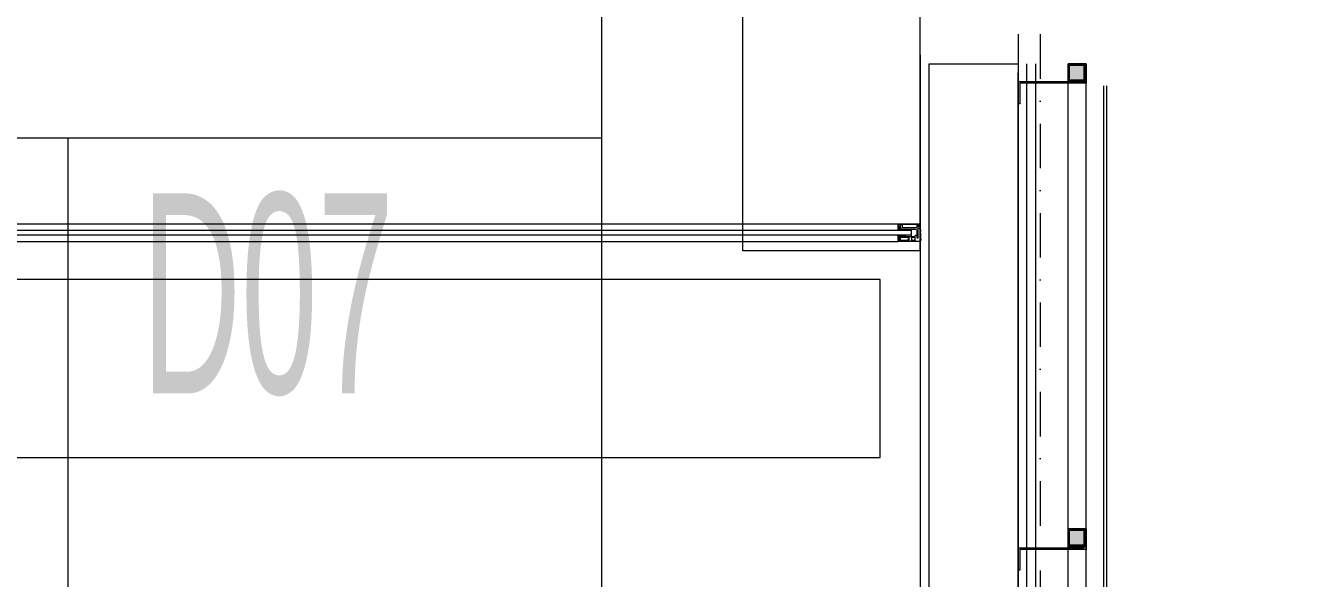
# Model space of a CAD drawing. Extents: x -9058 to 11890, y 0 to 8106.
# Drawn here: x 9631.8 to 9918.4, y 2660.1 to 2784.5 of the extents above; entities that cross this region are included whole.
import ezdxf
from ezdxf.enums import TextEntityAlignment as Align

# ---------------------------------------------------------------- set-up
doc = ezdxf.new("R2010")
doc.units = 0
doc.header["$LTSCALE"] = 10
doc.header["$MEASUREMENT"] = 0
doc.linetypes.add('DASHDOT', pattern=[1, 0.5, -0.25, 0, -0.25])
doc.layers.get('0').update_dxf_attribs({"color": 9, "lineweight": 9})
for name, color, linetype, lineweight in [('00', 9, 'Continuous', 9), ('05', 9, 'Continuous', 9), ('06D', 9, 'Continuous', 9), ('10', 9, 'Continuous', 9), ('14', 9, 'Continuous', 9), ('15', 9, 'Continuous', 9), ('21_mahal200', 9, 'Continuous', 9), ('21_mahal200 @ 20', 9, 'Continuous', 9), ('24', 9, 'DASHDOT', 9), ('33', 9, 'BATTING', 9)]:
    doc.layers.add(name, color=color, linetype=linetype, lineweight=lineweight)
doc.styles.add('Arial', font='arial.ttf', dxfattribs={"height": 2.5})
doc.styles.add('MuuM_TEXT-STANDART', font='ARIALN.TTF')
doc.linetypes.add('BATTING', pattern='A,0.0001,-0.1,[134,ltypeshp.shx,S=0.1,R=0,X=-0.1,Y=0],-0.2,[134,ltypeshp.shx,S=0.1,R=180,X=0.1,Y=0],-0.1', length=0.4001)
pattern_1 = [(225, (-4013.78252, -7279.21108), (-0.0883883476, 0.0883883476), []), (135, (-4013.78252, -7279.21108), (0.0883883476, 0.0883883476), [])]

# ---------------------------------------------------------------- blocks, each defined once
blk = doc.blocks.new('p-mek')
at = {"color": 6}
blk.add_lwpolyline([(210.29, -281.08, -0.000027), (210.29, -1029.08, 0.400031)], format="xyb", dxfattribs=at)
blk = doc.blocks.new('0a_roomno2')
blk.add_lwpolyline([(30, -16), (0, -16), (0, 0), (30, 0)], close=True)
for points in [[(0, -5), (30, -5)], [(24, -5), (24, -16)]]:
    blk.add_lwpolyline(points)
at = {"style": 'Arial'}
blk.add_attdef('ODANO', (0, 1.505), '', height=3, dxfattribs=at)
blk.add_attdef('MEKANADI', text='', height=3, dxfattribs=at).set_placement((0.525, -4.75), align=Align.BOTTOM_LEFT)
at = {"style": 'MuuM_TEXT-STANDART', "width": 0.6}
for tag, p in [('YER01', (15, -7)), ('TAVAN01', (20.625, -7)), ('DUVAR01', (26.25, -7)), ('YER02', (15, -10.375)), ('TAVAN02', (20.625, -10.375)), ('DUVAR02', (26.25, -10.375)), ('YER03', (15, -13.75)), ('TAVAN03', (20.625, -13.75)), ('DUVAR03', (26.25, -13.75))]:
    blk.add_attdef(tag, text='', height=2.25, dxfattribs=at).set_placement(p, align=Align.MIDDLE_CENTER)
at = {"style": 'MuuM_TEXT-STANDART'}
blk.add_attdef('M2', text='', height=2.25, dxfattribs=at).set_placement((1.323, -7.805), align=Align.MIDDLE_LEFT)
at = {"style": 'MuuM_TEXT-STANDART', "width": 0.6}
blk.add_attdef('TEMIZTAVANYUKSEKLIGI', text='', height=2.25, dxfattribs=at).set_placement((2.7, -13.162), align=Align.MIDDLE_LEFT)
blk = doc.blocks.new('*U1188')
at = {"layer": '21_mahal200 @ 20'}
ref = blk.add_blockref('0a_roomno2', (9161.34, 2859.21), dxfattribs=dict(at, xscale=20, yscale=20, zscale=20))
ref.add_attrib('DUVAR01', 'D07', dxfattribs={"layer": '0', "height": 45, "style": 'MuuM_TEXT-STANDART', "width": 0.6}).set_placement((9686.34, 2724.21), align=Align.MIDDLE_CENTER)
blk = doc.blocks.new('p-s-profil')
at = {"layer": '10'}
blk.add_lwpolyline([(9, 15.3), (4.6, 15.3), (4.6, 0.4), (0, 0.4), (0, 0), (5, 0), (5, 14.9), (9, 14.9), (9, 15.3)], dxfattribs=at)
blk.add_lwpolyline([(9, 15.3), (4.6, 15.3), (4.6, 0.4), (0, 0.4), (0, 0), (5, 0), (5, 14.9), (9, 14.9), (9, 15.3)], dxfattribs=at)
blk = doc.blocks.new('p-kutu_profil_40x40')
h = blk.add_hatch(color=256)
h.dxf.hatch_style = 1
h.paths.add_polyline_path([(0, 0), (4, 0), (4, 4), (0, 4)])
h = blk.add_hatch(color=255)
h.dxf.hatch_style = 1
h.paths.add_polyline_path([(0, 0), (4, 0), (4, 4), (0, 4)])
blk.add_lwpolyline([(0, 0), (4, 0), (4, 4), (0, 4)], close=True)
at = {"layer": '10'}
for points in [[(0, 4), (4, 4), (4, 0), (0, 0)], [(0, 4), (4, 4), (4, 0), (0, 0)], [(0, 0), (4, 0), (4, 4), (0, 4)], [(0.3, 3.7), (3.7, 3.7), (3.7, 0.3), (0.3, 0.3)], [(0.3, 3.7), (3.7, 3.7), (3.7, 0.3), (0.3, 0.3)]]:
    blk.add_lwpolyline(points, close=True, dxfattribs=at)
blk = doc.blocks.new('*U718')
at = {"layer": '10'}
h = blk.add_hatch(dxfattribs=at)
h.set_pattern_fill('NET', color=256, angle=315, style=0)
h.set_pattern_definition(pattern_1)
h.paths.add_polyline_path([(-2.88, 4.51), (-2.88, 4.57), (-2.99, 4.61), (-3.03, 4.61), (-3.03, 4.58), (-3.16, 4.58), (-3.16, 4.87), (-3.03, 4.87), (-3.03, 4.84), (-2.88, 4.88), (-2.89, 4.97), (-2.52, 5.14), (-2.52, 5.03), (-2.56, 5.03), (-2.75, 4.87, -0.2599), (-2.52, 4.79), (-2.52, 4.55, -0.382682)])
h.paths.add_polyline_path([(-2.76, 4.75), (-2.76, 4.56, 2.16717)], flags=16)
h = blk.add_hatch(dxfattribs=at)
h.set_pattern_fill('NET', color=256, angle=315, style=0)
h.set_pattern_definition([(225, (-4017.50971, -7287.43021), (-0.0883883476, 0.0883883476), []), (135, (-4017.50971, -7287.43021), (0.0883883476, 0.0883883476), [])])
h.paths.add_polyline_path([(-2.83, 3.34), (-2.52, 3.34), (-2.52, 4.38), (-2.83, 4.38)])
h = blk.add_hatch(dxfattribs=at)
h.set_pattern_fill('NET', color=256, angle=315, style=0)
h.set_pattern_definition(pattern_1)
h.paths.add_polyline_path([(-1.11, 4.51), (-1.11, 4.57), (-1.01, 4.61), (-0.96, 4.61), (-0.96, 4.58), (-0.84, 4.58), (-0.83, 4.87), (-0.96, 4.87), (-0.96, 4.84), (-1.11, 4.88), (-1.1, 4.97), (-1.48, 5.14), (-1.48, 5.03), (-1.43, 5.03), (-1.24, 4.87, 0.2599), (-1.48, 4.79), (-1.48, 4.55, 0.382682)])
h.paths.add_polyline_path([(-1.24, 4.75), (-1.24, 4.56, -2.16717)], flags=16)
h = blk.add_hatch(dxfattribs=at)
h.set_pattern_fill('NET', color=256, angle=315, style=0)
h.set_pattern_definition([(225, (-4017.50971, -7280.92107), (-0.0883883476, 0.0883883476), []), (135, (-4017.50971, -7280.92107), (0.0883883476, 0.0883883476), [])])
h.paths.add_polyline_path([(-1.48, 3.34), (-1.18, 3.34), (-1.18, 4.38), (-1.48, 4.38)])
h = blk.add_hatch(dxfattribs=at)
h.set_pattern_fill('NET', color=256, angle=315, style=0)
h.set_pattern_definition([(225, (-4038.56212, -7284.97416), (-0.0883883476, 0.0883883476), []), (135, (-4038.56212, -7284.97416), (0.0883883476, 0.0883883476), [])])
h.paths.add_polyline_path([(-3.08, -0.11), (-2.01, -0.11), (-2.01, 0.07), (-3.08, 0.07)])
at = {"layer": '06D'}
for points in [[(-3.99, 493.03), (-3.99, 4.95)], [(0.01, 493.03), (0.01, 4.96)]]:
    blk.add_lwpolyline(points, dxfattribs=at)
at = {"layer": '10'}
for points in [[(-1.02, 0.07), (-1.55, 0.07), (-1.55, -0.11), (-1.68, -0.11), (-1.68, 0.07), (-3.33, 0.07), (-3.33, -0.11), (-3.76, -0.11), (-3.76, 0.01), (-4, 0.01), (-4, 4.98), (-2.88, 4.98), (-2.88, 4.87), (-3.06, 4.83), (-3.06, 4.88), (-3.43, 4.88), (-3.43, 4.6), (-2.88, 4.6), (-2.88, 4.45), (-2.83, 4.41), (-2.83, 1.16), (-2.54, 1.09), (-2.54, 0.79), (-3.14, 0.79), (-3.14, 0.47), (-1.02, 0.47)], [(-2.98, 1.92), (-2.98, 1.24), (-3.68, 1.24), (-3.72, 1.17), (-3.8, 1.17), (-3.8, 1.98), (-3.66, 1.98), (-3.6, 1.92)]]:
    blk.add_lwpolyline(points, close=True, dxfattribs=at)
for points in [[(-3.56, 2.72), (-3.56, 2.56), (-3.8, 2.56), (-3.8, 4.76), (-3.57, 4.76), (-3.57, 4.46), (-3.03, 4.46), (-3.03, 2.56)], [(-3.16, 4.6), (-3.16, 4.87)], [(-2.88, 4.98), (-2.52, 5.14)], [(-2.83, 4.38), (-2.83, 4.38), (-2.5, 4.38)], [(-2.5, 3.34), (-2.83, 3.34)], [(-2.75, 4.87), (-2.56, 5.03), (-2.52, 5.03)], [(-0.89, 4.41), (-0.89, 4.38), (-1.5, 4.38)], [(-1.5, 3.34), (-1.18, 3.34)], [(-1.1, 4.97), (-1.48, 5.14)], [(-1.24, 4.87), (-1.43, 5.03), (-1.48, 5.03)], [(-0.15, 4.81), (-0.6, 4.81), (-0.6, 4.5), (-0.89, 4.5), (-0.89, 4.41), (-1.11, 4.51), (-1.11, 4.57), (-1.01, 4.61), (-0.96, 4.61), (-0.96, 4.58), (-0.71, 4.58), (-0.71, 4.87), (-0.96, 4.87), (-0.96, 4.84), (-1.11, 4.88), (-1.1, 4.97), (0, 4.96), (0, 0)], [(-0.84, 4.58), (-0.83, 4.87)], [(-3.08, 0.07), (-3.08, -0.11), (-2.01, -0.11)], [(-2.83, 1.97), (-1.18, 1.97)], [(-2.01, 0.07), (-2.01, -0.11)]]:
    blk.add_lwpolyline(points, dxfattribs=at)
for points in [[(-2.76, 4.56), (-2.76, 4.75, -1)], [(-1.18, 4.38), (-1.18, 1.12, -0.414214), (-1.51, 0.79), (-2.54, 0.79)], [(-1.24, 4.56), (-1.24, 4.75, 1)], [(-0.89, 4.5), (-0.31, 4.38, -0.833203), (-0.32, 4.07, -0.447088)], [(-0.32, 4.07), (-0.77, 4.07, 0.414214), (-0.87, 3.96), (-0.87, 0.71), (-0.14, 0.71)], [(-0.5, 0.46), (-0.14, 0.46), (-0.14, 4.78), (-0.11, 4.78, 0.561743), (-0.1, 4.86, 0.595966), (-0.15, 4.81, -2.204878)], [(-3.03, 2.56), (-3.44, 2.56), (-3.44, 2.72, 1), (-3.56, 2.72, -1)], [(0, 0), (-0.14, 0), (-0.14, 0.34), (-0.62, 0.34, -1), (-0.62, 0.55)], [(-0.62, 0.55, -0.305404), (-0.5, 0.46, -5.773092)]]:
    blk.add_lwpolyline(points, format="xyb", dxfattribs=at)
for centre, radius, start, end in [((-2.72, 4.73), 0.273, 233.5711, 324.0262), ((-2.68, 4.66), 0.125, 229.5402, 130.4598), ((-2.7, 4.62), 0.253, 35.8742, 101.3324), ((-1.29, 4.62), 0.253, 78.6676, 144.1258), ((-1.28, 4.73), 0.273, 215.9738, 306.4289), ((-1.32, 4.66), 0.125, 49.5402, 310.4598)]:
    blk.add_arc(centre, radius, start, end, dxfattribs=at)
at = {"layer": '15'}
for points in [[(-2.5, 496.02), (-2.5, 1.96)], [(-1.5, 1.96), (-1.5, 496.02)]]:
    blk.add_lwpolyline(points, dxfattribs=at)
blk = doc.blocks.new('p-dolay-porschee')
blk.add_lwpolyline([(0, 0), (100, 0), (100, -100), (0, -100)], close=True)

msp = doc.modelspace()

# ---------------------------------------------------------------- linework, layer by layer
at = {"layer": '00'}
msp.add_lwpolyline([(9835.06, 2535.87), (9835.06, 2567.87), (9835.06, 2751.43), (9835.06, 2775.87), (9855.06, 2775.87), (9855.06, 2567.87), (9855.06, 2535.87), (9835.06, 2535.87)], dxfattribs=at)
at = {"layer": '06D'}
for points in [[(9859.06, 2535.87), (9859.06, 2775.87)], [(9866.36, 2535.87), (9866.36, 2775.87)], [(9870.36, 2535.87), (9870.36, 2775.87)], [(9855.06, 2535.87), (9855.06, 2773.79)]]:
    msp.add_lwpolyline(points, dxfattribs=at)
at = {"layer": '10'}
for points in [[(9874.36, 2535.87), (9874.36, 2770.87)], [(9875.06, 2535.87), (9875.06, 2770.87)]]:
    msp.add_lwpolyline(points, dxfattribs=at)
at = {"layer": '14'}
msp.add_lwpolyline([(9833.06, 2777.87), (9833.06, 2533.87)], dxfattribs=at)
at = {"layer": '24', "ltscale": 2}
for points in [[(9755.06, 4008.37), (9755.06, 3968.37), (9855.06, 3968.37), (9855.06, 2535.87)], [(9960.06, 4008.37), (9960.06, 3968.37), (9860.06, 3968.37), (9860.06, 2535.87)]]:
    msp.add_lwpolyline(points, dxfattribs=at)
at = {"layer": '33', "ltscale": 0.2, "flags": 128}
msp.add_lwpolyline([(9857.06, 2535.87), (9857.06, 2775.87)], dxfattribs=at)

# ---------------------------------------------------------------- block references
at = {"xscale": -1, "rotation": 270}
for p in [(9855.06, 2766.87), (9855.06, 2662)]:
    msp.add_blockref('p-s-profil', p, dxfattribs=at)
at = {"rotation": 270}
for p in [(9866.36, 2775.87), (9866.36, 2671.3)]:
    msp.add_blockref('p-kutu_profil_40x40', p, dxfattribs=at)
at = {"layer": '05', "xscale": -0.4, "yscale": 1.8}
msp.add_blockref('p-dolay-porschee', (9833.06, 2913.87), dxfattribs=at)
at = {"layer": '05', "xscale": -0.4, "yscale": 4.8, "rotation": 90}
msp.add_blockref('p-dolay-porschee', (9344.07, 2727.33), dxfattribs=at)
at = {"layer": '06D'}
msp.add_blockref('p-mek', (7675.06, 3723.87), dxfattribs=at)
at = {"layer": '10', "rotation": 90}
msp.add_blockref('*U718', (9833.06, 2739.87), dxfattribs=at)
at = {"layer": '21_mahal200', "color": 6}
msp.add_blockref('*U1188', (0, 0), dxfattribs=at)

doc.saveas('drawing.dxf')
